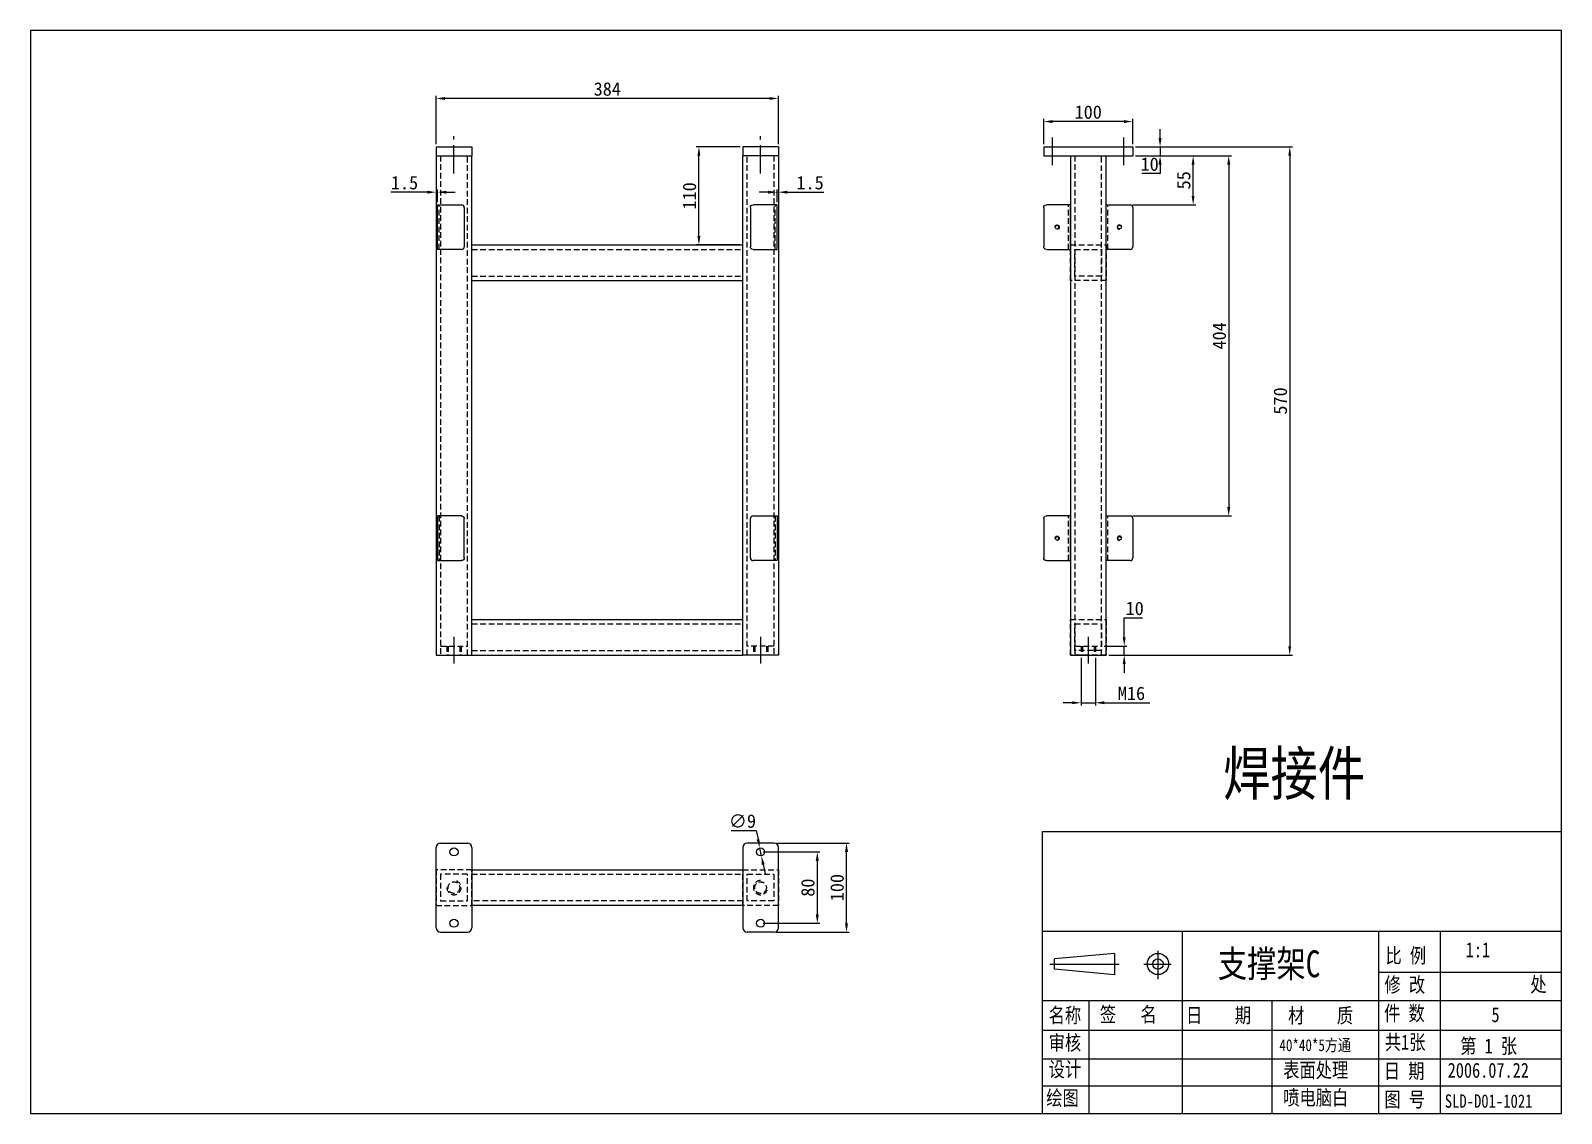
# Model space of a CAD drawing. Header units: millimetres. Extents: x -11986 to -4063, y -41123 to -36325.
# Drawn here: x -7641 to -5923, y -41089 to -39875 of the extents above; entities that cross this region are included whole.
import ezdxf

# ---------------------------------------------------------------- set-up
doc = ezdxf.new("R2010")
doc.units = ezdxf.units.MM
doc.linetypes.add('CENTER', pattern=[50.8, 31.75, -6.35, 6.35, -6.35])
doc.linetypes.add('DASHED2', pattern=[9.525, 6.35, -3.175])
doc.layers.add('DAS', color=4, linetype='DASHED2')
doc.styles.add('宋体', font='', dxfattribs={"width": 0.8})
doc.styles.get('宋体').set_extended_font_data('SimSun')
doc.dimstyles.new('ISO-25$0', dxfattribs={"dimtxt": 2.5, "dimasz": 1.5, "dimexe": 1.25, "dimexo": 0.625, "dimtad": 1, "dimdec": 1, "dimzin": 1, "dimdsep": 46, "dimtxsty": 'Standard', "dimcen": 2.5, "dimclrd": 6, "dimclre": 6, "dimclrt": 6, "dimadec": 0, "dimazin": 0, "dimtfac": 1, "dimtdec": 4, "dimtmove": 0, "dimatfit": 3, "dimfxl": 1, "dimtolj": 1, "dimtzin": 0, "dimlwd": 9, "dimlwe": 9, "dimarcsym": 0})
doc.dimstyles.new('ISO-25$3', dxfattribs={"dimtxt": 5, "dimasz": 5, "dimexe": 3, "dimexo": 0.1, "dimtad": 1, "dimtih": 1, "dimtoh": 1, "dimdsep": 46, "dimtxsty": 'Standard', "dimcen": 2.5, "dimclrd": 5, "dimclre": 5, "dimadec": 0, "dimazin": 0, "dimtfac": 1, "dimtmove": 0, "dimatfit": 3, "dimfxl": 1, "dimarcsym": 0})

# ---------------------------------------------------------------- blocks, each defined once
blk = doc.blocks.new('*D2048')
at = {"color": 5, "lineweight": 9, "transparency": 16777216}
for p, q in [((-6413.9, -40554.9), (-6413.9, -40533.1)), ((-6413.9, -40533.1), (-6393.4, -40533.1)), ((-6436.3, -40564.9), (-6410.9, -40564.9)), ((-6413.9, -40574.9), (-6413.9, -40564.9)), ((-6431.3, -40574.9), (-6410.9, -40574.9)), ((-6413.9, -40584.9), (-6413.9, -40594.9))]:
    blk.add_line(p, q, dxfattribs=at)
at = {"color": 5, "transparency": 16777216}
for points in [[(-6415.6, -40554.9), (-6412.3, -40554.9), (-6413.9, -40564.9)], [(-6415.6, -40584.9), (-6412.3, -40584.9), (-6413.9, -40574.9)]]:
    blk.add_solid(points, dxfattribs=at)
at = {"layer": 'Defpoints', "color": 0, "transparency": 16777216}
for p in [(-6439.3, -40564.9), (-6434.3, -40574.9), (-6413.9, -40574.9)]:
    blk.add_point(p, dxfattribs=at)
at = {"color": 0, "transparency": 16777216, "insert": (-6402.2, -40522.6), "char_height": 15, "attachment_point": 5}
blk.add_mtext('10', dxfattribs=at)
blk = doc.blocks.new('*D2049')
at = {"color": 5, "lineweight": 9, "transparency": 16777216}
for p, q in [((-6401.3, -40004.9), (-6225.2, -40004.9)), ((-6228.2, -40014.9), (-6228.2, -40564.9)), ((-6431.3, -40574.9), (-6225.2, -40574.9))]:
    blk.add_line(p, q, dxfattribs=at)
at = {"color": 5, "transparency": 16777216}
for points in [[(-6229.9, -40014.9), (-6226.6, -40014.9), (-6228.2, -40004.9)], [(-6229.9, -40564.9), (-6226.6, -40564.9), (-6228.2, -40574.9)]]:
    blk.add_solid(points, dxfattribs=at)
at = {"layer": 'Defpoints', "color": 0, "transparency": 16777216}
for p in [(-6404.3, -40004.9), (-6434.3, -40574.9), (-6228.2, -40574.9)]:
    blk.add_point(p, dxfattribs=at)
at = {"color": 0, "transparency": 16777216, "insert": (-6238.7, -40289.9), "char_height": 15, "attachment_point": 5, "rotation": 90}
blk.add_mtext('570', dxfattribs=at)
blk = doc.blocks.new('*D2050')
at = {"color": 5, "lineweight": 9, "transparency": 16777216}
for p, q in [((-6373.7, -39994.9), (-6373.7, -39984.9)), ((-6401.3, -40004.9), (-6370.7, -40004.9)), ((-6401.3, -40014.9), (-6370.7, -40014.9)), ((-6373.7, -40004.9), (-6373.7, -40014.9)), ((-6373.7, -40024.9), (-6373.7, -40034.9)), ((-6373.7, -40034.9), (-6394.2, -40034.9))]:
    blk.add_line(p, q, dxfattribs=at)
at = {"color": 5, "transparency": 16777216}
for points in [[(-6375.4, -39994.9), (-6372, -39994.9), (-6373.7, -40004.9)], [(-6375.4, -40024.9), (-6372, -40024.9), (-6373.7, -40014.9)]]:
    blk.add_solid(points, dxfattribs=at)
at = {"layer": 'Defpoints', "color": 0, "transparency": 16777216}
for p in [(-6404.3, -40004.9), (-6404.3, -40014.9), (-6373.7, -40014.9)]:
    blk.add_point(p, dxfattribs=at)
at = {"color": 0, "transparency": 16777216, "insert": (-6385.4, -40024.4), "char_height": 15, "attachment_point": 5}
blk.add_mtext('10', dxfattribs=at)
blk = doc.blocks.new('*D2038')
at = {"color": 5, "lineweight": 9, "transparency": 16777216}
for p, q in [((-6462.3, -40577.9), (-6462.3, -40631.4)), ((-6446.3, -40577.9), (-6446.3, -40631.4)), ((-6472.3, -40628.4), (-6482.3, -40628.4)), ((-6462.3, -40628.4), (-6446.3, -40628.4)), ((-6436.3, -40628.4), (-6385.3, -40628.4))]:
    blk.add_line(p, q, dxfattribs=at)
at = {"color": 5, "transparency": 16777216}
for points in [[(-6472.3, -40626.7), (-6472.3, -40630), (-6462.3, -40628.4)], [(-6436.3, -40626.7), (-6436.3, -40630), (-6446.3, -40628.4)]]:
    blk.add_solid(points, dxfattribs=at)
at = {"layer": 'Defpoints', "color": 0, "transparency": 16777216}
for p in [(-6462.3, -40574.9), (-6446.3, -40574.9), (-6446.3, -40628.4)]:
    blk.add_point(p, dxfattribs=at)
at = {"color": 0, "transparency": 16777216, "insert": (-6405.8, -40617.9), "char_height": 15, "attachment_point": 5}
blk.add_mtext('M16', dxfattribs=at)
blk = doc.blocks.new('*D2039')
at = {"color": 5, "lineweight": 9, "transparency": 16777216}
for p, q in [((-6818.9, -40795.7), (-6755.3, -40795.7)), ((-6758.3, -40805.7), (-6758.3, -40865.7)), ((-6818.9, -40875.7), (-6755.3, -40875.7))]:
    blk.add_line(p, q, dxfattribs=at)
at = {"color": 5, "transparency": 16777216}
for points in [[(-6760, -40805.7), (-6756.6, -40805.7), (-6758.3, -40795.7)], [(-6760, -40865.7), (-6756.6, -40865.7), (-6758.3, -40875.7)]]:
    blk.add_solid(points, dxfattribs=at)
at = {"layer": 'Defpoints', "color": 0, "transparency": 16777216}
for p in [(-6821.9, -40795.7), (-6821.9, -40875.7), (-6758.3, -40875.7)]:
    blk.add_point(p, dxfattribs=at)
at = {"color": 0, "transparency": 16777216, "insert": (-6768.8, -40835.7), "char_height": 15, "attachment_point": 5, "rotation": 90}
blk.add_mtext('80', dxfattribs=at)
blk = doc.blocks.new('*D2040')
at = {"color": 5, "lineweight": 9, "transparency": 16777216}
for p, q in [((-6803.9, -40785.7), (-6722.5, -40785.7)), ((-6725.5, -40875.7), (-6725.5, -40795.7)), ((-6803.9, -40885.7), (-6722.5, -40885.7))]:
    blk.add_line(p, q, dxfattribs=at)
at = {"color": 5, "transparency": 16777216}
for points in [[(-6727.2, -40795.7), (-6723.8, -40795.7), (-6725.5, -40785.7)], [(-6727.2, -40875.7), (-6723.8, -40875.7), (-6725.5, -40885.7)]]:
    blk.add_solid(points, dxfattribs=at)
at = {"layer": 'Defpoints', "color": 0, "transparency": 16777216}
for p in [(-6806.9, -40785.7), (-6725.5, -40785.7), (-6806.9, -40885.7)]:
    blk.add_point(p, dxfattribs=at)
at = {"color": 0, "transparency": 16777216, "insert": (-6736, -40835.7), "char_height": 15, "attachment_point": 5, "rotation": 90}
blk.add_mtext('100', dxfattribs=at)
blk = doc.blocks.new('*D2041')
at = {"color": 5, "lineweight": 9, "transparency": 16777216}
for p, q in [((-6854.8, -40771.7), (-6826.8, -40771.7)), ((-6826.8, -40771.7), (-6824.8, -40781.5)), ((-6821, -40800.1), (-6822.8, -40791.3)), ((-6819, -40809.9), (-6816.9, -40819.7))]:
    blk.add_line(p, q, dxfattribs=at)
at = {"color": 5, "transparency": 16777216}
for points in [[(-6823.2, -40781.1), (-6826.4, -40781.8), (-6822.8, -40791.3)], [(-6817.3, -40809.5), (-6820.6, -40810.2), (-6821, -40800.1)]]:
    blk.add_solid(points, dxfattribs=at)
at = {"layer": 'Defpoints', "color": 0, "transparency": 16777216}
for p in [(-6822.8, -40791.3), (-6821, -40800.1)]:
    blk.add_point(p, dxfattribs=at)
at = {"color": 0, "transparency": 16777216, "insert": (-6842.3, -40761.2), "char_height": 15, "attachment_point": 5}
blk.add_mtext('∅9', dxfattribs=at)
blk = doc.blocks.new('A$C1C5C495C')
at = {"color": 1, "linetype": 'CENTER'}
for p, q in [((20, 549.7), (20, 591.4)), ((20, 29.9), (20, 0))]:
    blk.add_line(p, q, dxfattribs=at)
for p, q in [((0, 579.5), (40, 579.5)), ((0, 579.5), (0, 569.5)), ((0, 569.5), (0, 9.5)), ((0, 569.5), (40, 569.5)), ((40, 579.5), (40, 569.5)), ((40, 9.5), (40, 569.5)), ((0, 9.5), (40, 9.5))]:
    blk.add_line(p, q)
at = {"layer": 'DAS'}
for p, q in [((5, 569.5), (5, 9.5)), ((35, 9.5), (35, 569.5)), ((5, 19.5), (35, 19.5)), ((12, 19.5), (12, 9.5)), ((13.5, 19.5), (13.5, 9.5)), ((26.5, 19.5), (26.5, 9.5)), ((28, 19.5), (28, 9.5))]:
    blk.add_line(p, q, dxfattribs=at)
blk = doc.blocks.new('*D2042')
at = {"color": 5, "lineweight": 9, "transparency": 16777216}
for p, q in [((-7185.9, -40001.9), (-7185.9, -39947.6)), ((-6811.9, -39950.6), (-7175.9, -39950.6)), ((-6801.9, -40001.9), (-6801.9, -39947.6))]:
    blk.add_line(p, q, dxfattribs=at)
at = {"color": 5, "transparency": 16777216}
for points in [[(-7175.9, -39949), (-7175.9, -39952.3), (-7185.9, -39950.6)], [(-6811.9, -39949), (-6811.9, -39952.3), (-6801.9, -39950.6)]]:
    blk.add_solid(points, dxfattribs=at)
at = {"layer": 'Defpoints', "color": 0, "transparency": 16777216}
for p in [(-7185.9, -39950.6), (-7185.9, -40004.9), (-6801.9, -40004.9)]:
    blk.add_point(p, dxfattribs=at)
at = {"color": 0, "transparency": 16777216, "insert": (-6993.9, -39940.1), "char_height": 15, "attachment_point": 5}
blk.add_mtext('384', dxfattribs=at)
blk = doc.blocks.new('*D2043')
at = {"color": 5, "lineweight": 9, "transparency": 16777216}
for p, q in [((-6844.9, -40004.9), (-6894.1, -40004.9)), ((-6891.1, -40104.9), (-6891.1, -40014.9)), ((-6844.9, -40114.9), (-6894.1, -40114.9))]:
    blk.add_line(p, q, dxfattribs=at)
at = {"color": 5, "transparency": 16777216}
for points in [[(-6892.8, -40014.9), (-6889.4, -40014.9), (-6891.1, -40004.9)], [(-6892.8, -40104.9), (-6889.4, -40104.9), (-6891.1, -40114.9)]]:
    blk.add_solid(points, dxfattribs=at)
at = {"layer": 'Defpoints', "color": 0, "transparency": 16777216}
for p in [(-6891.1, -40004.9), (-6841.9, -40004.9), (-6841.9, -40114.9)]:
    blk.add_point(p, dxfattribs=at)
at = {"color": 0, "transparency": 16777216, "insert": (-6901.6, -40059.9), "char_height": 15, "attachment_point": 5, "rotation": 90}
blk.add_mtext('110', dxfattribs=at)
blk = doc.blocks.new('*D2063')
at = {"color": 5, "lineweight": 9, "transparency": 16777216}
for p, q in [((-6504.3, -40001.9), (-6504.3, -39973.5)), ((-6414.3, -39976.5), (-6494.3, -39976.5)), ((-6404.3, -40001.9), (-6404.3, -39973.5))]:
    blk.add_line(p, q, dxfattribs=at)
at = {"color": 5, "transparency": 16777216}
for points in [[(-6494.3, -39974.9), (-6494.3, -39978.2), (-6504.3, -39976.5)], [(-6414.3, -39974.9), (-6414.3, -39978.2), (-6404.3, -39976.5)]]:
    blk.add_solid(points, dxfattribs=at)
at = {"layer": 'Defpoints', "color": 0, "transparency": 16777216}
for p in [(-6504.3, -39976.5), (-6504.3, -40004.9), (-6404.3, -40004.9)]:
    blk.add_point(p, dxfattribs=at)
at = {"color": 0, "transparency": 16777216, "insert": (-6454.3, -39966), "char_height": 15, "attachment_point": 5}
blk.add_mtext('100', dxfattribs=at)
blk = doc.blocks.new('A$C3CC60F40')
for p, q in [((0, 50), (27, 50)), ((0, 0), (0, 50)), ((30, 47), (30, 3)), ((27, 0), (0, 0))]:
    blk.add_line(p, q)
blk.add_circle((15, 25), 2)
for centre, radius, start, end in [((27, 47), 3, 0, 90), ((15, 25), 2.5, 0, 270), ((27, 3), 3, 270, 0)]:
    blk.add_arc(centre, radius, start, end)
at = {"layer": 'DAS'}
blk.add_line((2, 0), (2, 50), dxfattribs=at)
blk = doc.blocks.new('*D1979')
at = {"color": 5, "lineweight": 9, "transparency": 16777216}
for p, q in [((-6401.3, -40014.9), (-6333.6, -40014.9)), ((-6336.6, -40059.9), (-6336.6, -40024.9)), ((-6404.3, -40069.9), (-6333.6, -40069.9))]:
    blk.add_line(p, q, dxfattribs=at)
at = {"color": 5, "transparency": 16777216}
for points in [[(-6338.3, -40024.9), (-6335, -40024.9), (-6336.6, -40014.9)], [(-6338.3, -40059.9), (-6335, -40059.9), (-6336.6, -40069.9)]]:
    blk.add_solid(points, dxfattribs=at)
at = {"layer": 'Defpoints', "color": 0, "transparency": 16777216}
for p in [(-6404.3, -40014.9), (-6336.6, -40014.9), (-6407.3, -40069.9)]:
    blk.add_point(p, dxfattribs=at)
at = {"color": 0, "transparency": 16777216, "insert": (-6347.1, -40042.4), "char_height": 15, "attachment_point": 5, "rotation": 90}
blk.add_mtext('55', dxfattribs=at)
blk = doc.blocks.new('*D1980')
at = {"color": 5, "lineweight": 9, "transparency": 16777216}
for p, q in [((-6401.3, -40014.9), (-6293.7, -40014.9)), ((-6296.7, -40024.9), (-6296.7, -40408.9)), ((-6404.3, -40418.9), (-6293.7, -40418.9))]:
    blk.add_line(p, q, dxfattribs=at)
at = {"color": 5, "transparency": 16777216}
for points in [[(-6298.3, -40024.9), (-6295, -40024.9), (-6296.7, -40014.9)], [(-6298.3, -40408.9), (-6295, -40408.9), (-6296.7, -40418.9)]]:
    blk.add_solid(points, dxfattribs=at)
at = {"layer": 'Defpoints', "color": 0, "transparency": 16777216}
for p in [(-6404.3, -40014.9), (-6407.3, -40418.9), (-6296.7, -40418.9)]:
    blk.add_point(p, dxfattribs=at)
at = {"color": 0, "transparency": 16777216, "insert": (-6307.2, -40216.9), "char_height": 15, "attachment_point": 5, "rotation": 90}
blk.add_mtext('404', dxfattribs=at)
blk = doc.blocks.new('A$C4A73491A')
for p, q in [((0, 50), (27, 50)), ((0, 0), (0, 50)), ((30, 47), (30, 3)), ((27, 0), (0, 0))]:
    blk.add_line(p, q)
for centre, start, end in [((27, 47), 0, 90), ((27, 3), 270, 0)]:
    blk.add_arc(centre, 3, start, end)
at = {"layer": 'DAS'}
blk.add_line((2, 0), (2, 50), dxfattribs=at)
blk = doc.blocks.new('*D2015')
at = {"color": 5, "lineweight": 9, "transparency": 16777216}
for p, q in [((-6801.9, -40017.9), (-6801.9, -40058.7)), ((-6813.4, -40055.7), (-6823.4, -40055.7)), ((-6803.4, -40066.9), (-6803.4, -40052.7)), ((-6803.4, -40055.7), (-6801.9, -40055.7)), ((-6791.9, -40055.7), (-6750.9, -40055.7))]:
    blk.add_line(p, q, dxfattribs=at)
at = {"color": 5, "transparency": 16777216}
for points in [[(-6813.4, -40054.1), (-6813.4, -40057.4), (-6803.4, -40055.7)], [(-6791.9, -40054.1), (-6791.9, -40057.4), (-6801.9, -40055.7)]]:
    blk.add_solid(points, dxfattribs=at)
at = {"layer": 'Defpoints', "color": 0, "transparency": 16777216}
for p in [(-6801.9, -40014.9), (-6801.9, -40055.7), (-6803.4, -40069.9)]:
    blk.add_point(p, dxfattribs=at)
at = {"color": 0, "transparency": 16777216, "insert": (-6766.4, -40045.2), "char_height": 15, "attachment_point": 5}
blk.add_mtext('1.5', dxfattribs=at)
blk = doc.blocks.new('*D1981')
at = {"color": 5, "lineweight": 9, "transparency": 16777216}
for p, q in [((-7185.9, -40017.9), (-7185.9, -40058.7)), ((-7195.9, -40055.7), (-7236.9, -40055.7)), ((-7184.4, -40055.7), (-7185.9, -40055.7)), ((-7184.4, -40066.9), (-7184.4, -40052.7)), ((-7174.4, -40055.7), (-7164.4, -40055.7))]:
    blk.add_line(p, q, dxfattribs=at)
at = {"color": 5, "transparency": 16777216}
for points in [[(-7195.9, -40054.1), (-7195.9, -40057.4), (-7185.9, -40055.7)], [(-7174.4, -40054.1), (-7174.4, -40057.4), (-7184.4, -40055.7)]]:
    blk.add_solid(points, dxfattribs=at)
at = {"layer": 'Defpoints', "color": 0, "transparency": 16777216}
for p in [(-7185.9, -40014.9), (-7185.9, -40055.7), (-7184.4, -40069.9)]:
    blk.add_point(p, dxfattribs=at)
at = {"color": 0, "transparency": 16777216, "insert": (-7221.4, -40045.2), "char_height": 15, "attachment_point": 5}
blk.add_mtext('1.5', dxfattribs=at)

msp = doc.modelspace()

# ---------------------------------------------------------------- linework, layer by layer
at = {"color": 1, "linetype": 'CENTER'}
for p, q in [((-6494.265, -40025.389), (-6494.265, -39994.261)), ((-6414.265, -40025.389), (-6414.265, -39994.261)), ((-6454.265, -40554.423), (-6454.265, -40584.369))]:
    msp.add_line(p, q, dxfattribs=at)
for p, q in [((-6504.265, -40004.895), (-6404.265, -40004.895)), ((-6504.265, -40004.895), (-6504.265, -40014.895)), ((-6504.265, -40014.895), (-6404.265, -40014.895)), ((-6474.265, -40014.895), (-6474.265, -40574.895)), ((-6434.265, -40574.895), (-6434.265, -40014.895)), ((-6404.265, -40004.895), (-6404.265, -40014.895)), ((-7145.886, -40114.895), (-6841.886, -40114.895)), ((-7145.886, -40154.895), (-6841.886, -40154.895)), ((-7145.886, -40534.895), (-6841.886, -40534.895)), ((-7145.886, -40574.895), (-6841.886, -40574.895)), ((-6474.265, -40574.895), (-6434.265, -40574.895)), ((-7180.886, -40785.658), (-7150.886, -40785.658)), ((-6806.886, -40785.658), (-6836.886, -40785.658)), ((-7185.886, -40880.658), (-7185.886, -40790.658)), ((-7145.886, -40790.658), (-7145.886, -40880.658)), ((-6841.886, -40790.658), (-6841.886, -40880.658)), ((-6801.886, -40880.658), (-6801.886, -40790.658)), ((-7145.886, -40815.658), (-6841.886, -40815.658)), ((-6841.886, -40855.658), (-7145.886, -40855.658)), ((-7180.886, -40885.658), (-7150.886, -40885.658)), ((-6806.886, -40885.658), (-6836.886, -40885.658)), ((-6059, -41088.89), (-6059, -40884.439)), ((-6505.748, -40995.39), (-6128.323, -40995.39)), ((-6505.748, -40995.39), (-5923.45, -40995.39)), ((-6128.323, -40995.39), (-5923.45, -40995.39)), ((-6505.748, -41027.71), (-5923.45, -41027.71)), ((-6505.748, -41057.978), (-5923.45, -41057.978))]:
    msp.add_line(p, q)
at = {"color": 0}
for p, q in [((-6505.748, -41088.89), (-6505.748, -40772.898)), ((-6505.748, -40772.898), (-5923.45, -40772.898)), ((-6505.748, -40884.439), (-5923.45, -40884.439)), ((-6348.528, -40962.438), (-6348.528, -40884.439)), ((-6128.323, -41088.89), (-6128.323, -40884.439)), ((-6376.077, -40906.411), (-6376.077, -40938.275)), ((-6497.563, -40921.389), (-6419.455, -40921.389)), ((-6424.754, -40909.427), (-6492.12, -40915.547)), ((-6492.12, -40927.231), (-6492.12, -40915.547)), ((-6424.754, -40909.427), (-6424.754, -40933.351)), ((-6391.871, -40921.389), (-6361.124, -40921.389)), ((-6424.754, -40933.351), (-6492.12, -40927.231)), ((-6128.323, -40930.441), (-5923.45, -40930.441)), ((-6505.748, -40962.438), (-5923.45, -40962.438)), ((-6505.748, -40962.438), (-5923.45, -40962.438)), ((-6505.748, -40962.438), (-6348.528, -40962.438)), ((-6505.748, -40962.438), (-6348.528, -40962.438)), ((-6453.341, -41088.89), (-6453.341, -40962.438)), ((-6348.528, -41088.89), (-6348.528, -40962.438)), ((-6247.978, -41088.89), (-6247.978, -40962.438))]:
    msp.add_line(p, q, dxfattribs=at)
msp.add_lwpolyline([(-5923.45, -41088.89), (-5923.45, -39874.539), (-7640.888, -39874.539), (-7640.888, -41088.89)], close=True)
for centre in [(-7165.886, -40795.658), (-7165.886, -40795.658), (-6821.886, -40795.658), (-7165.886, -40875.658), (-6821.886, -40875.658)]:
    msp.add_circle(centre, 4.5)
for radius in [11.913, 5.842]:
    msp.add_circle((-6376.077, -40921.389), radius, dxfattribs=at)
for centre, start, end in [((-7180.886, -40790.658), 90, 180), ((-7150.886, -40790.658), 0, 90), ((-6836.886, -40790.658), 90, 180), ((-6806.886, -40790.658), 0, 90), ((-7180.886, -40880.658), 180, 270), ((-7150.886, -40880.658), 270, 0), ((-6836.886, -40880.658), 180, 270), ((-6806.886, -40880.658), 270, 0)]:
    msp.add_arc(centre, 5, start, end)
at = {"layer": 'DAS'}
for p, q in [((-6469.265, -40014.895), (-6469.265, -40574.895)), ((-6439.265, -40574.895), (-6439.265, -40014.895)), ((-7145.886, -40119.895), (-6841.886, -40119.895)), ((-7145.886, -40149.895), (-6841.886, -40149.895)), ((-7145.886, -40539.895), (-6841.886, -40539.895)), ((-6469.265, -40564.895), (-6439.265, -40564.895)), ((-6462.265, -40564.895), (-6462.265, -40574.895)), ((-6460.765, -40564.895), (-6460.765, -40574.895)), ((-6447.765, -40564.895), (-6447.765, -40574.895)), ((-6446.265, -40564.895), (-6446.265, -40574.895)), ((-7145.886, -40569.895), (-6841.886, -40569.895)), ((-7145.886, -40820.658), (-6841.886, -40820.658)), ((-6841.886, -40850.658), (-7145.886, -40850.658))]:
    msp.add_line(p, q, dxfattribs=at)
for points in [[(-6474.265, -40114.895), (-6434.265, -40114.895), (-6434.265, -40154.895), (-6474.265, -40154.895)], [(-6469.265, -40119.895), (-6439.265, -40119.895), (-6439.265, -40149.895), (-6469.265, -40149.895)], [(-6474.265, -40534.895), (-6434.265, -40534.895), (-6434.265, -40574.895), (-6474.265, -40574.895)], [(-6469.265, -40539.895), (-6439.265, -40539.895), (-6439.265, -40569.895), (-6469.265, -40569.895)], [(-7145.886, -40855.658), (-7145.886, -40815.658), (-7185.886, -40815.658), (-7185.886, -40855.658)], [(-7150.886, -40850.658), (-7150.886, -40820.658), (-7180.886, -40820.658), (-7180.886, -40850.658)], [(-6841.886, -40855.658), (-6841.886, -40815.658), (-6801.886, -40815.658), (-6801.886, -40855.658)], [(-6836.886, -40850.658), (-6836.886, -40820.658), (-6806.886, -40820.658), (-6806.886, -40850.658)]]:
    msp.add_lwpolyline(points, close=True, dxfattribs=at)
for centre in [(-7165.886, -40835.658), (-6821.886, -40835.658)]:
    msp.add_circle(centre, 6.5, dxfattribs=at)
for centre, start, end in [((-7165.886, -40835.658), 180, 90), ((-6821.886, -40835.658), 90, 0)]:
    msp.add_arc(centre, 8, start, end, dxfattribs=at)

# ---------------------------------------------------------------- block references
for name, p in [('A$C1C5C495C', (-7185.886, -40584.369)), ('A$C4A73491A', (-7184.386, -40119.895)), ('A$C3CC60F40', (-6434.265, -40119.895)), ('A$C3CC60F40', (-6434.265, -40468.895))]:
    msp.add_blockref(name, p)
at = {"xscale": -1}
for name, p in [('A$C1C5C495C', (-6801.886, -40584.369)), ('A$C4A73491A', (-6803.386, -40119.895)), ('A$C3CC60F40', (-6474.265, -40119.895)), ('A$C3CC60F40', (-6474.265, -40468.895))]:
    msp.add_blockref(name, p, dxfattribs=at)
at = {"xscale": -1, "rotation": 180}
msp.add_blockref('A$C4A73491A', (-7184.386, -40418.895), dxfattribs=at)
at = {"rotation": 180}
msp.add_blockref('A$C4A73491A', (-6803.386, -40418.895), dxfattribs=at)

# ---------------------------------------------------------------- texts
at = {"color": 0, "style": '宋体', "width": 0.8}
for s, height, p in [('焊接件', 48.6161, (-6302.858, -40731.919)), ('支撑架C', 30.1339, (-6308.936, -40936.174)), ('比 例', 16.7411, (-6120.833, -40920.301)), ('修 改', 16.7411, (-6121.946, -40952.989)), ('名称', 16.7411, (-6498.729, -40987.241)), ('签   名', 16.7411, (-6441.292, -40986.305)), ('日    期', 16.7411, (-6344.59, -40987.241)), ('材    质', 16.7411, (-6230.085, -40987.52)), ('件 数', 16.7411, (-6122.395, -40984.881))]:
    msp.add_text(s, height=height, dxfattribs=at).set_placement(p)
at = {"style": '宋体', "width": 0.8}
for s, height, p in [('1:1', 16.7411, (-6030.777, -40913.842)), ('处', 16.741, (-5958.306, -40952.59)), ('5', 16.741, (-6001.907, -40986.56)), ('审核', 16.7411, (-6498.729, -41018.039)), ('40*40*5方通', 13.3929, (-6239.786, -41019.055)), ('共1张', 16.7411, (-6121.536, -41017.336)), ('第 1 张', 16.7411, (-6037.022, -41021.697)), ('设计', 16.7411, (-6498.729, -41047.838)), ('表面处理', 16.7411, (-6235.542, -41048.702)), ('日 期', 16.7411, (-6122.648, -41049.716)), ('2006.07.22', 16.7411, (-6051.006, -41048.892)), ('绘图', 16.7411, (-6501.433, -41079.939)), ('喷电脑白', 16.7411, (-6235.542, -41079.614)), ('图 号', 16.7411, (-6122.11, -41081.697)), ('SLD-D01-1021', 15.06697, (-6054.29, -41082.613))]:
    msp.add_text(s, height=height, dxfattribs=at).set_placement(p)

# ---------------------------------------------------------------- dimensions: what is measured, and where the dimension line sits
for base, p1, p2, picture, middle in [((-7185.886, -39950.628), (-6801.886, -40004.895), (-7185.886, -40004.895), '*D2042', (-6993.886, -39940.128)), ((-6504.265, -39976.526), (-6404.265, -40004.895), (-6504.265, -40004.895), '*D2063', (-6454.265, -39966.026)), ((-6801.886, -40055.725), (-6803.386, -40069.895), (-6801.886, -40014.895), '*D2015', (-6766.386, -40045.225))]:
    dim = msp.add_linear_dim(base=base, p1=p1, p2=p2, dimstyle='ISO-25$0', override={"dimtxt": 15, "dimasz": 10, "dimexe": 3, "dimexo": 3, "dimgap": 3, "dimtoh": 1, "dimdec": 2, "dimzin": 8, "dimclrd": 5, "dimclre": 5, "dimclrt": 0, "dimtdec": 2, "dimtolj": 0, "dimtzin": 8})
    dim.commit()
    dim.dimension.update_dxf_attribs({"geometry": picture, "text_midpoint": middle})
for base, p1, p2, angle, picture, middle in [((-6373.7, -40014.895), (-6404.265, -40004.895), (-6404.265, -40014.895), 90, '*D2050', (-6385.45, -40024.395)), ((-7185.886, -40055.725), (-7184.386, -40069.895), (-7185.886, -40014.895), 180, '*D1981', (-7221.386, -40045.225)), ((-6891.089, -40004.895), (-6841.886, -40114.895), (-6841.886, -40004.895), 270, '*D2043', (-6901.589, -40059.895)), ((-6228.227, -40574.895), (-6404.265, -40004.895), (-6434.265, -40574.895), 90, '*D2049', (-6238.727, -40289.895)), ((-6336.621, -40014.895), (-6407.265, -40069.895), (-6404.265, -40014.895), 90, '*D1979', (-6347.121, -40042.395)), ((-6296.682, -40418.895), (-6404.265, -40014.895), (-6407.265, -40418.895), 90, '*D1980', (-6307.182, -40216.895)), ((-6725.516, -40785.658), (-6806.886, -40885.658), (-6806.886, -40785.658), 90, '*D2040', (-6736.016, -40835.658)), ((-6758.304, -40875.658), (-6821.886, -40795.658), (-6821.886, -40875.658), 90, '*D2039', (-6768.804, -40835.658))]:
    dim = msp.add_linear_dim(base=base, p1=p1, p2=p2, angle=angle, dimstyle='ISO-25$0', override={"dimtxt": 15, "dimasz": 10, "dimexe": 3, "dimexo": 3, "dimgap": 3, "dimtoh": 1, "dimdec": 2, "dimzin": 8, "dimclrd": 5, "dimclre": 5, "dimclrt": 0, "dimtdec": 2, "dimtolj": 0, "dimtzin": 8})
    dim.commit()
    dim.dimension.update_dxf_attribs({"geometry": picture, "text_midpoint": middle})
dim = msp.add_linear_dim(base=(-6413.921, -40574.895), p1=(-6439.265, -40564.895), p2=(-6434.265, -40574.895), angle=90, dimstyle='ISO-25$0', override={"dimtxt": 15, "dimasz": 10, "dimexe": 3, "dimexo": 3, "dimgap": 3, "dimtoh": 1, "dimdec": 2, "dimzin": 8, "dimclrd": 5, "dimclre": 5, "dimclrt": 0, "dimtdec": 2, "dimtolj": 0, "dimtzin": 8})
dim.commit()
dim.dimension.update_dxf_attribs({"geometry": '*D2048', "text_midpoint": (-6402.171, -40533.145), "dimtype": 160})
dim = msp.add_linear_dim(base=(-6446.265, -40628.354), p1=(-6462.265, -40574.895), p2=(-6446.265, -40574.895), text='M<>', dimstyle='ISO-25$0', override={"dimtxt": 15, "dimasz": 10, "dimexe": 3, "dimexo": 3, "dimgap": 3, "dimtoh": 1, "dimdec": 2, "dimzin": 8, "dimclrd": 5, "dimclre": 5, "dimclrt": 0, "dimtdec": 2, "dimtolj": 0, "dimtzin": 8})
dim.commit()
dim.dimension.update_dxf_attribs({"geometry": '*D2038', "text_midpoint": (-6405.765, -40628.354), "dimtype": 160})
dim = msp.add_diameter_dim_2p(p1=(-6820.979, -40800.066), p2=(-6822.792, -40791.251), dimstyle='ISO-25$3', override={"dimtxt": 15, "dimasz": 10, "dimexo": 3, "dimgap": 3, "dimtih": 0, "dimlwd": 9, "dimlwe": 9})
dim.commit()
dim.dimension.update_dxf_attribs({"geometry": '*D2041', "text_midpoint": (-6842.322, -40761.161)})

doc.saveas('drawing.dxf')
